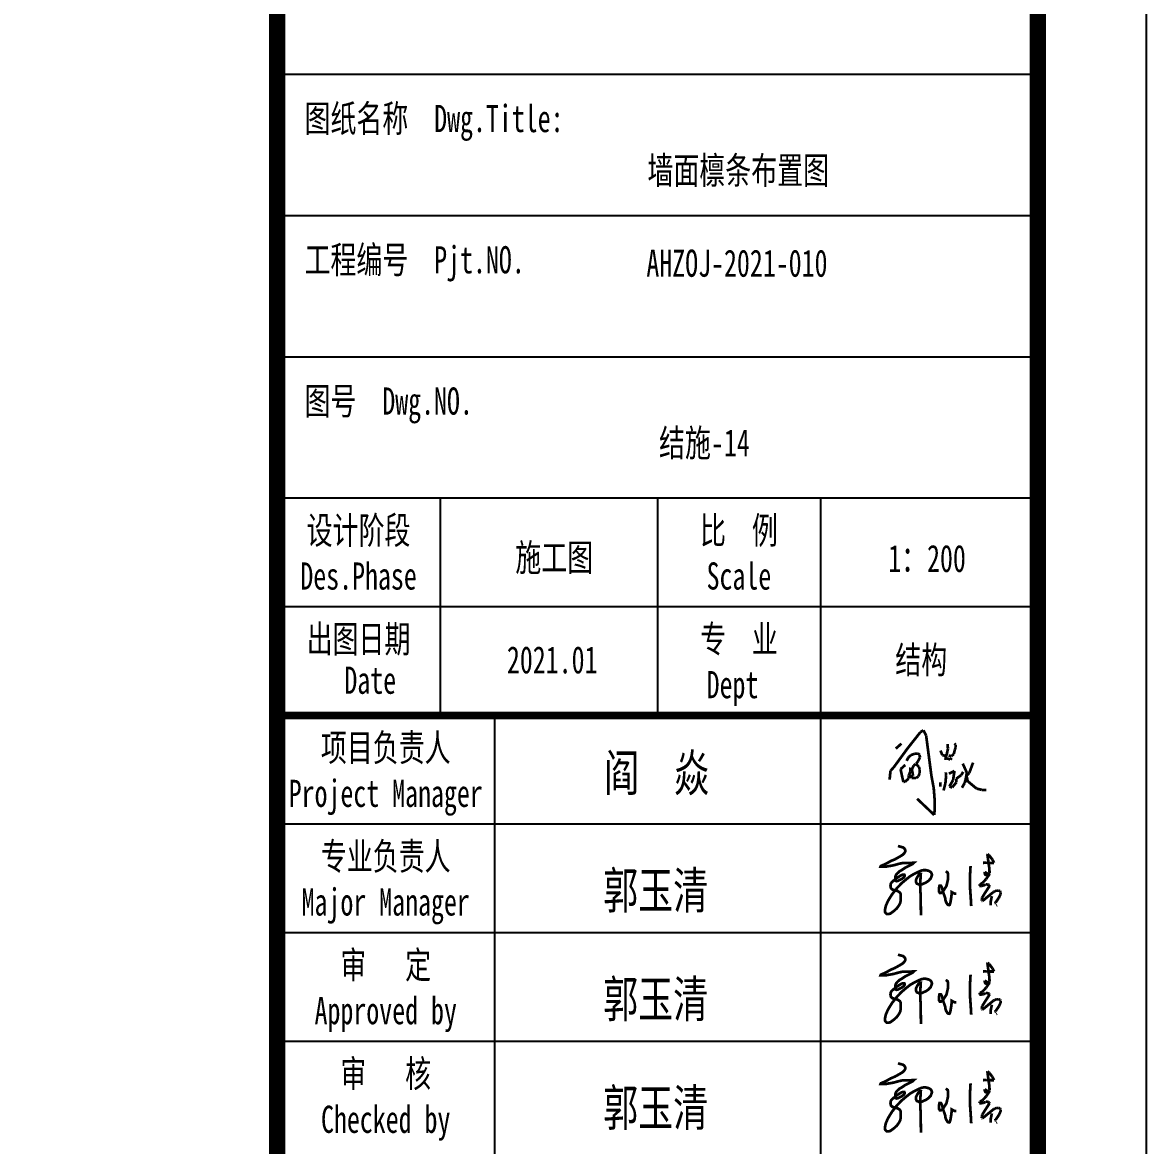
# Model space of a CAD drawing. Extents: x -89996 to 1006241, y -2176 to 440573.
# Drawn here: x 657782 to 672407, y 11319 to 25935 of the extents above; entities that cross this region are included whole.
import ezdxf
from ezdxf.enums import TextEntityAlignment as Align

# ---------------------------------------------------------------- set-up
doc = ezdxf.new("R2010")
doc.units = 0
doc.header["$LTSCALE"] = 1000
doc.header["$MEASUREMENT"] = 0
for name, color, linetype in [('PUB_TEXT', 7, 'Continuous'), ('PUB_TITLE', 4, 'Continuous'), ('图框文字', 120, 'Continuous'), ('填充', 251, 'Continuous')]:
    doc.layers.add(name, color=color, linetype=linetype)
doc.styles.add('_gyy_title_ST', font='', dxfattribs={"width": 0.8})
doc.styles.get('_gyy_title_ST').set_extended_font_data('SimSun')

# ---------------------------------------------------------------- blocks, each defined once
blk = doc.blocks.new('asdf')
at = {"color": 2, "lineweight": 25, "const_width": 25}
for points in [[(2531310, 1895199), (2531428, 1895348)], [(2531428, 1895348), (2531455, 1895365)], [(2531455, 1895365), (2531480, 1895318)], [(2531480, 1895318), (2531529, 1894945)], [(2531180, 1895021), (2531310, 1895199)], [(2531201, 1895196), (2531253, 1895242)], [(2531612, 1895178), (2531630, 1895135)], [(2531681, 1895194), (2531671, 1895149)], [(2531677, 1895238), (2531681, 1895194)], [(2531744, 1895184), (2531734, 1895144)], [(2531740, 1895244), (2531751, 1895233)], [(2531751, 1895205), (2531744, 1895184)], [(2531751, 1895233), (2531751, 1895205)], [(2531301, 1895084), (2531314, 1895109)], [(2531314, 1895109), (2531322, 1895121)], [(2531322, 1895121), (2531341, 1895136)], [(2531341, 1895136), (2531372, 1895148)], [(2531372, 1895148), (2531403, 1895151)], [(2531407, 1895082), (2531389, 1895056)], [(2531403, 1895151), (2531421, 1895140)], [(2531423, 1895114), (2531407, 1895082)], [(2531421, 1895140), (2531423, 1895114)], [(2531630, 1895135), (2531645, 1895132)], [(2531645, 1895132), (2531659, 1895133)], [(2531658, 1895106), (2531656, 1895092)], [(2531671, 1895149), (2531658, 1895106)], [(2531671, 1895106), (2531703, 1895096)], [(2531712, 1895127), (2531687, 1895132)], [(2531703, 1895096), (2531716, 1895110)], [(2531734, 1895144), (2531712, 1895127)], [(2531144, 1894910), (2531152, 1894991)], [(2531152, 1894991), (2531180, 1895021)], [(2531288, 1895046), (2531245, 1895006)], [(2531245, 1895006), (2531261, 1894932)], [(2531321, 1894951), (2531334, 1894984)], [(2531334, 1894984), (2531336, 1895022)], [(2531345, 1894996), (2531367, 1895042)], [(2531360, 1894945), (2531351, 1894996)], [(2531367, 1895042), (2531382, 1895054)], [(2531382, 1895054), (2531401, 1895042)], [(2531401, 1895042), (2531414, 1895027)], [(2531421, 1894971), (2531409, 1894940)], [(2531414, 1895027), (2531422, 1895000)], [(2531422, 1895000), (2531421, 1894971)], [(2531661, 1894978), (2531664, 1894948)], [(2531690, 1894965), (2531741, 1894991)], [(2531741, 1894991), (2531728, 1894906)], [(2531804, 1894953), (2531821, 1894982)], [(2531817, 1895058), (2531855, 1894974)], [(2531855, 1894974), (2531845, 1894919)], [(2531878, 1894974), (2531855, 1894949)], [(2531912, 1895067), (2531878, 1894974)], [(2531261, 1894932), (2531271, 1894889)], [(2531271, 1894889), (2531288, 1894893)], [(2531288, 1894893), (2531319, 1894920)], [(2531319, 1894920), (2531321, 1894951)], [(2531338, 1894938), (2531326, 1894956)], [(2531346, 1894925), (2531338, 1894938)], [(2531339, 1894936), (2531360, 1894945)], [(2531387, 1894925), (2531346, 1894925)], [(2531409, 1894940), (2531387, 1894925)], [(2531529, 1894945), (2531550, 1894833)], [(2531610, 1894887), (2531611, 1894847)], [(2531658, 1894880), (2531641, 1894811)], [(2531664, 1894948), (2531658, 1894880)], [(2531728, 1894906), (2531694, 1894847)], [(2531720, 1894839), (2531758, 1894885)], [(2531758, 1894919), (2531804, 1894953)], [(2531758, 1894885), (2531758, 1894919)], [(2531835, 1894880), (2531810, 1894836)], [(2531845, 1894919), (2531835, 1894880)], [(2531855, 1894949), (2531853, 1894942)], [(2531853, 1894942), (2531864, 1894888)], [(2531862, 1894897), (2531907, 1894859)], [(2531550, 1894833), (2531558, 1894732)], [(2531694, 1894847), (2531720, 1894839)], [(2531907, 1894859), (2531945, 1894828)], [(2531945, 1894828), (2531993, 1894816)], [(2531993, 1894816), (2532034, 1894816)], [(2531555, 1894585), (2531397, 1894735)], [(2531558, 1894732), (2531558, 1894626)], [(2531558, 1894626), (2531555, 1894585)]]:
    blk.add_lwpolyline(points, dxfattribs=at)
blk = doc.blocks.new('wfadf')
at = {"color": 2, "lineweight": 25, "const_width": 25}
for points in [[(2531221, 1893280), (2531268, 1893267), (2531280, 1893258), (2531285, 1893250), (2531289, 1893239), (2531287, 1893226), (2531279, 1893214), (2531266, 1893200), (2531240, 1893184), (2531192, 1893157), (2531155, 1893142), (2531122, 1893123), (2531089, 1893107), (2531063, 1893096), (2531061, 1893091), (2531109, 1893090), (2531136, 1893095), (2531162, 1893099), (2531182, 1893103), (2531204, 1893109), (2531229, 1893116), (2531261, 1893123), (2531306, 1893123), (2531348, 1893125), (2531368, 1893126), (2531354, 1893113), (2531289, 1893081), (2531258, 1893060), (2531236, 1893048), (2531213, 1893026), (2531203, 1893014), (2531197, 1892999), (2531197, 1892980), (2531197, 1892967), (2531201, 1892959), (2531209, 1892956), (2531223, 1892960), (2531255, 1892976), (2531265, 1892983), (2531278, 1892994), (2531283, 1893005), (2531283, 1893010), (2531280, 1893016), (2531268, 1893016), (2531256, 1893014), (2531231, 1892999), (2531206, 1892983), (2531187, 1892967), (2531163, 1892946), (2531155, 1892932), (2531152, 1892912), (2531156, 1892892), (2531169, 1892880), (2531194, 1892873), (2531218, 1892866), (2531239, 1892852), (2531246, 1892838), (2531245, 1892809), (2531246, 1892782), (2531243, 1892758), (2531229, 1892732), (2531210, 1892706), (2531188, 1892686), (2531165, 1892668), (2531149, 1892657), (2531130, 1892654), (2531116, 1892655), (2531107, 1892664), (2531102, 1892674), (2531102, 1892689), (2531104, 1892708), (2531111, 1892733), (2531129, 1892774), (2531149, 1892807), (2531168, 1892837), (2531190, 1892865), (2531212, 1892893), (2531255, 1892938), (2531298, 1892974), (2531333, 1893002), (2531366, 1893021), (2531413, 1893044), (2531436, 1893054), (2531455, 1893058), (2531478, 1893058), (2531506, 1893051), (2531525, 1893038), (2531531, 1893026), (2531534, 1893013), (2531528, 1892997), (2531522, 1892981), (2531502, 1892960), (2531479, 1892944), (2531442, 1892928), (2531413, 1892927), (2531395, 1892933), (2531387, 1892949), (2531386, 1892964), (2531390, 1892977), (2531398, 1892992), (2531412, 1893015), (2531422, 1893021), (2531431, 1893022), (2531425, 1892920), (2531430, 1892817), (2531432, 1892667), (2531432, 1892642)], [(2532003, 1893125), (2532035, 1893127)], [(2532035, 1893127), (2532056, 1893125)], [(2532045, 1893207), (2532044, 1893200)], [(2532044, 1893200), (2532056, 1893113)], [(2532059, 1893195), (2532045, 1893207)], [(2532056, 1893125), (2532090, 1893125)], [(2532056, 1893113), (2532062, 1893074)], [(2532075, 1893175), (2532059, 1893195)], [(2532091, 1893154), (2532075, 1893175)], [(2532090, 1893125), (2532105, 1893125)], [(2532105, 1893125), (2532091, 1893154)], [(2531661, 1893048), (2531679, 1893035), (2531682, 1893015), (2531680, 1892967), (2531667, 1892912), (2531644, 1892876), (2531631, 1892856), (2531618, 1892849), (2531606, 1892849), (2531599, 1892860), (2531598, 1892890), (2531603, 1892914), (2531616, 1892915), (2531626, 1892898), (2531636, 1892856), (2531655, 1892804), (2531659, 1892776), (2531664, 1892764), (2531672, 1892749), (2531680, 1892740), (2531686, 1892737), (2531691, 1892736), (2531697, 1892739), (2531704, 1892762), (2531713, 1892817), (2531715, 1892846), (2531715, 1892856), (2531741, 1892842), (2531758, 1892842)], [(2531889, 1893096), (2531883, 1892990), (2531884, 1892899), (2531891, 1892801), (2531895, 1892727)], [(2532019, 1893041), (2532060, 1893017)], [(2532020, 1893041), (2532019, 1893034), (2532020, 1893030), (2532021, 1893025), (2532022, 1893021), (2532024, 1893017), (2532028, 1893015), (2532030, 1893014), (2532052, 1893011), (2532057, 1893011)], [(2532060, 1893017), (2532033, 1892977)], [(2532064, 1893030), (2532057, 1893011)], [(2532062, 1893074), (2532064, 1893030)], [(2531975, 1892927), (2531970, 1892912)], [(2531970, 1892912), (2531986, 1892913)], [(2531999, 1892940), (2531975, 1892927)], [(2531986, 1892913), (2531999, 1892914)], [(2532033, 1892977), (2531999, 1892940)], [(2531999, 1892914), (2532006, 1892916)], [(2532006, 1892916), (2532021, 1892922)], [(2532021, 1892922), (2532026, 1892925)], [(2532026, 1892925), (2532030, 1892927)], [(2532030, 1892927), (2532039, 1892927)], [(2532039, 1892927), (2532055, 1892923)], [(2532055, 1892923), (2532063, 1892920)], [(2532064, 1892913), (2532055, 1892899)], [(2532063, 1892920), (2532064, 1892913)], [(2531996, 1892806), (2531992, 1892787)], [(2532021, 1892847), (2531996, 1892806)], [(2532017, 1892789), (2532063, 1892827)], [(2532055, 1892899), (2532021, 1892847)], [(2532063, 1892827), (2532100, 1892857)], [(2532085, 1892819), (2532074, 1892766), (2532074, 1892741), (2532074, 1892734)], [(2532100, 1892857), (2532115, 1892866)], [(2532115, 1892866), (2532132, 1892870)], [(2532150, 1892805), (2532129, 1892774)], [(2532132, 1892870), (2532148, 1892870)], [(2532148, 1892870), (2532160, 1892865)], [(2532164, 1892834), (2532150, 1892805)], [(2532160, 1892865), (2532166, 1892855)], [(2532166, 1892855), (2532164, 1892834)], [(2531992, 1892787), (2531992, 1892776)], [(2531992, 1892776), (2531999, 1892774)], [(2531999, 1892774), (2532017, 1892789)], [(2532119, 1892759), (2532108, 1892755)], [(2532129, 1892774), (2532119, 1892759)], [(2532133, 1892737), (2532125, 1892733)]]:
    blk.add_lwpolyline(points, dxfattribs=at)
blk = doc.blocks.new('A$C767023C3')
at = {"layer": 'PUB_TITLE'}
for p, q in [((0, -27575.8), (-4949.5, -27575.8)), ((0, -28494.9), (-4949.5, -28494.9)), ((0, -29414.1), (-4949.5, -29414.1)), ((0, -30333.3), (-4949.5, -30333.3)), ((-3888.9, -30333.3), (-3888.9, -31747.5)), ((-2474.8, -30333.3), (-2474.8, -31747.5)), ((-1414.1, -30333.3), (-1414.1, -31747.5)), ((0, -31040.4), (-4949.5, -31040.4)), ((-3535.4, -31747.5), (-3535.4, -36697)), ((-1414.1, -31747.5), (-1414.1, -36690.9)), ((0, -32454.5), (-4949.5, -32454.5)), ((0, -33161.6), (-4949.5, -33161.6)), ((0, -33868.7), (-4949.5, -33868.7))]:
    blk.add_line(p, q, dxfattribs=at)
at = {"layer": 'PUB_TITLE', "const_width": 106.1}
blk.add_lwpolyline([(-4949.5, 0), (0, 0), (0, -40585.9), (-4949.5, -40585.9)], close=True, dxfattribs=at)
at = {"layer": 'PUB_TITLE', "const_width": 49.5}
blk.add_lwpolyline([(-4949.5, -31747.5), (0, -31747.5)], dxfattribs=at)
at = {"layer": 'PUB_TITLE'}
blk.add_lwpolyline([(-4949.5, -31747.5), (0, -31747.5), (0, -36690.9), (-4949.5, -36690.9)], close=True, dxfattribs=at)
blk.add_lwpolyline([(0, -31747.5), (0, -36690.9), (-4949.5, -36690.9)], dxfattribs=at)
at = {"layer": '填充', "xscale": 0.70707067020202, "yscale": 0.70707067020202, "zscale": 0.70707067020202}
for name, p in [('asdf', (-1790662.1, -1371999.8)), ('wfadf', (-1790662.1, -1371278.9)), ('wfadf', (-1790662.1, -1371985.9)), ('wfadf', (-1790662.1, -1372693))]:
    blk.add_blockref(name, p, dxfattribs=at)
at = {"layer": 'PUB_TEXT', "color": 3, "style": '_gyy_title_ST', "width": 0.7}
for s, p in [('阎  焱', (-2821.6, -32240.1)), ('郭玉清', (-2827.9, -33003.8)), ('郭玉清', (-2827.9, -33710.9)), ('郭玉清', (-2827.9, -34418))]:
    blk.add_text(s, height=238.74, dxfattribs=at).set_placement(p)
at = {"layer": 'PUB_TITLE', "style": '_gyy_title_ST', "width": 0.7}
for s, p in [('图纸名称  Dwg.Title:', (-4770.6, -27950.5)), ('工程编号  Pjt.NO.', (-4770.6, -28869.7)), ('图号  Dwg.NO.', (-4770.6, -29788.9))]:
    blk.add_text(s, height=176.767, dxfattribs=at).set_placement(p)
at = {"layer": 'PUB_TITLE', "color": 2, "style": '_gyy_title_ST', "width": 0.7}
blk.add_text('AHZOJ-2021-010', height=176.767, dxfattribs=at).set_placement((-1957.5, -28891.9), align=Align.CENTER)
at = {"layer": 'PUB_TITLE', "style": '_gyy_title_ST', "width": 0.7}
for s, height, p in [('设计阶段', 176.77, (-4419.2, -30630.3)), ('比  例', 176.77, (-1944.4, -30630.3)), ('Des.Phase', 176.77, (-4419.2, -30927.3)), ('Scale', 176.77, (-1944.4, -30927.3)), ('出图日期', 176.77, (-4419.2, -31337.4)), ('专  业', 176.77, (-1944.4, -31337.4)), ('Date', 176.77, (-4343.1, -31605.4)), ('Dept ', 176.77, (-1944.4, -31634.3)), ('项目负责人', 176.77, (-4242.4, -32044.4)), ('Project Manager', 176.767, (-4242.4, -32341.4)), ('专业负责人', 176.77, (-4242.4, -32751.5)), ('Major Manager', 176.767, (-4242.4, -33048.5)), ('审   定', 176.77, (-4242.4, -33458.6)), ('Approved by', 176.767, (-4242.4, -33755.6)), ('审   核', 176.77, (-4242.4, -34165.7)), ('Checked by', 176.77, (-4242.4, -34462.6))]:
    blk.add_text(s, height=height, dxfattribs=at).set_placement(p, align=Align.CENTER)
at = {"layer": '图框文字', "color": 7, "style": '_gyy_title_ST', "width": 0.7}
for s, p in [('施工图', (-3146.2, -30807.4)), ('结构', (-758.6, -31472.9)), ('2021.01', (-3159.3, -31472.9))]:
    blk.add_text(s, height=176.77, dxfattribs=at).set_placement(p, align=Align.CENTER)

msp = doc.modelspace()

# ---------------------------------------------------------------- linework, layer by layer
at = {"layer": 'PUB_TITLE'}
msp.add_lwpolyline([(553607.21, -2176.39), (672407.21, -2176.39), (672407.21, 81823.61), (553607.21, 81823.61)], close=True, dxfattribs=at)
at = {"layer": 'PUB_TITLE', "const_width": 212.12}
msp.add_lwpolyline([(557142.57, -762.25), (557142.57, 80409.47), (670993.07, 80409.47), (670993.07, -762.25)], close=True, dxfattribs=at)

# ---------------------------------------------------------------- block references
at = {"xscale": 2, "yscale": 2, "zscale": 2}
msp.add_blockref('A$C767023C3', (670993.07, 80409.47), dxfattribs=at)

# ---------------------------------------------------------------- texts
at = {"layer": 'PUB_TITLE', "color": 6, "style": '_gyy_title_ST', "width": 0.7}
msp.add_text('墙面檩条布置图', height=353.535, dxfattribs=at).set_placement((667094.94, 24017.86), align=Align.MIDDLE)
for s, p in [('结施-14', (666654.49, 20286.89)), ('1：200', (669551.17, 18783.49))]:
    msp.add_text(s, height=353.535, dxfattribs=at).set_placement(p, align=Align.CENTER)

doc.saveas('drawing.dxf')
